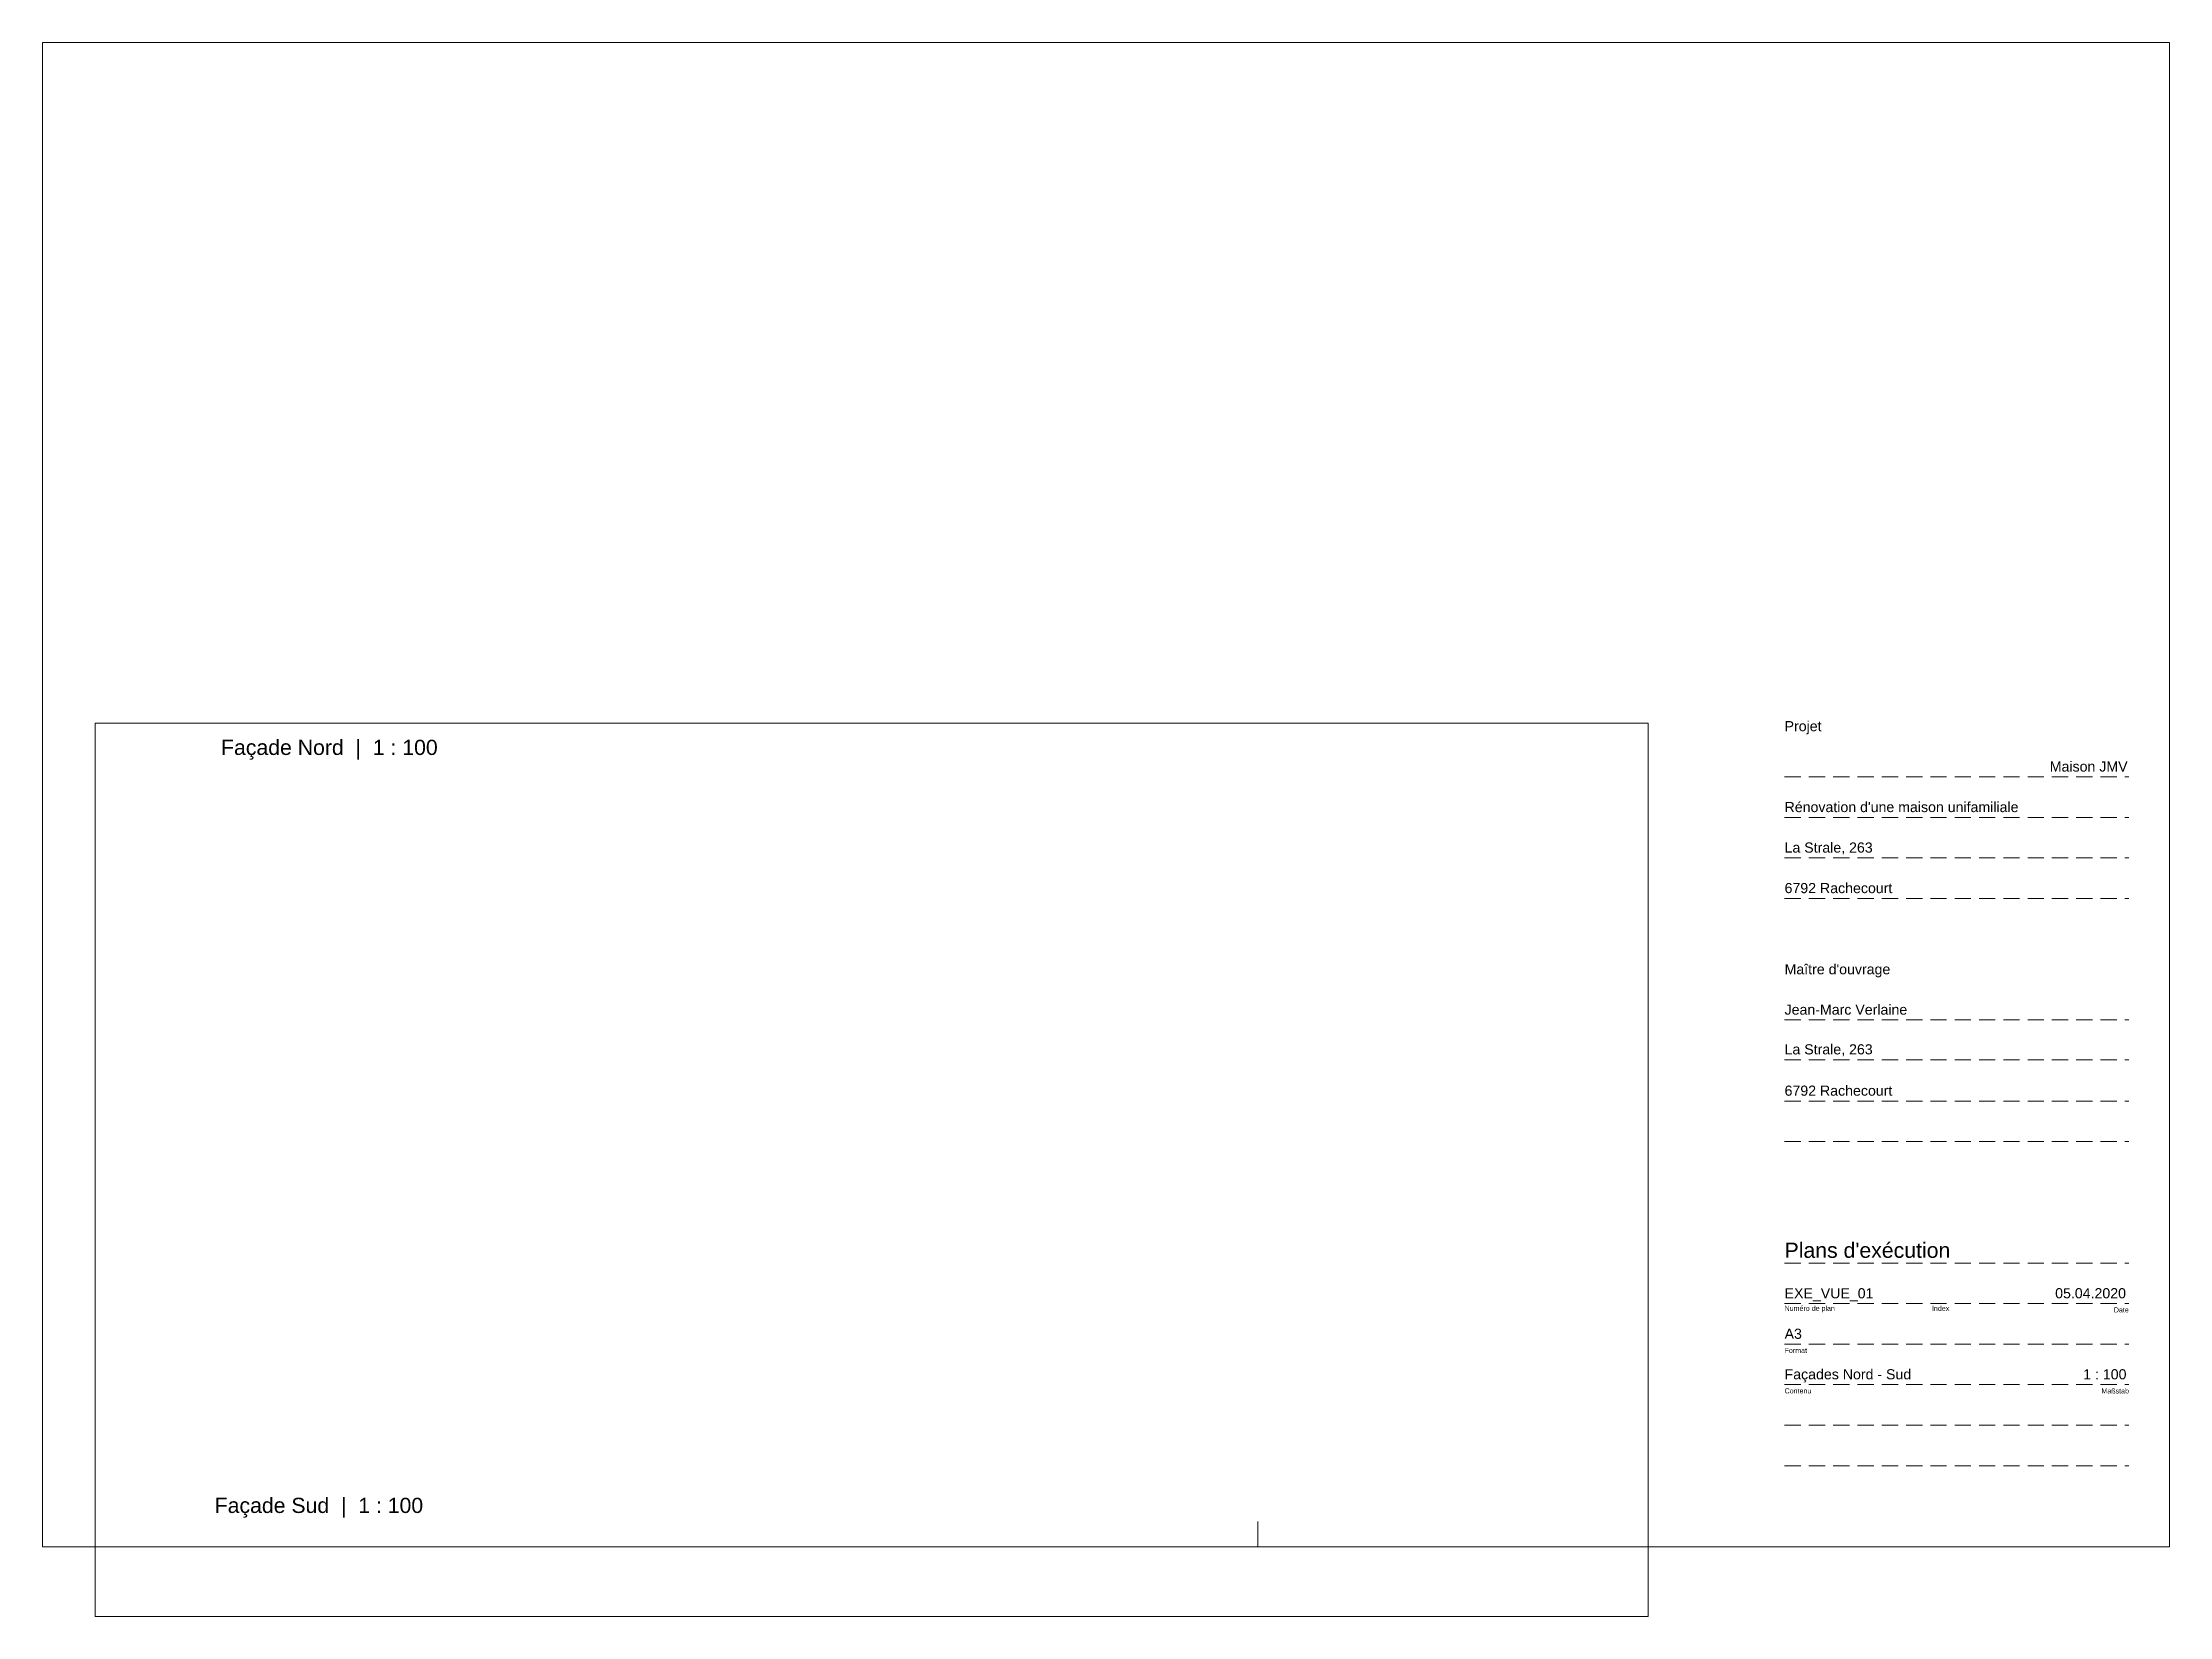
# Paper-space layout 'Layout1' of a CAD drawing. Header units: millimetres. Extents: x 0 to 1191, y -16 to 295.
# Drawn here: x 771.5 to 1191.5, y -15.8 to 295 of the extents above; entities outside this region: 1.
import ezdxf

# ---------------------------------------------------------------- set-up
doc = ezdxf.new("R2010")
doc.units = ezdxf.units.MM
doc.linetypes.add('Demolished', pattern=[4.8, 3.2, -1.6])
doc.layers.add('A-GLAZ', color=151, linetype='Continuous')
doc.layers.add('G-ANNO-TTLB', color=6, linetype='Continuous', lineweight=18)
doc.styles.add('Arial', font='arial.ttf', dxfattribs={"height": 1})
doc.styles.add('Arial_1', font='arial.ttf', dxfattribs={"height": 2})
doc.styles.add('Arial_2', font='arial.ttf', dxfattribs={"height": 3})

# ---------------------------------------------------------------- blocks, each defined once
blk = doc.blocks.new('Cartouche_Standard - ESCH_A3_LANDSCAPE-636588-Façades Nord - Sud')
at = {"layer": 'G-ANNO-TTLB'}
for p, q in [((771.5, 295), (771.5, -2)), ((1191.5, 295), (771.5, 295)), ((1191.5, -2), (1191.5, 295)), ((1011.5, -2), (1011.5, 3)), ((771.5, -2), (1191.5, -2))]:
    blk.add_line(p, q, dxfattribs=at)
at = {"layer": 'G-ANNO-TTLB', "linetype": 'Demolished', "lineweight": 9}
for p, q in [((1115.5, 150), (1183.5, 150)), ((1115.5, 142), (1183.5, 142)), ((1115.5, 134), (1183.5, 134)), ((1115.5, 126), (1183.5, 126)), ((1115.5, 102), (1183.5, 102)), ((1115.5, 94.16), (1183.5, 94.16)), ((1115.5, 86), (1183.5, 86)), ((1115.5, 78), (1183.5, 78)), ((1115.5, 54), (1183.5, 54)), ((1115.5, 46), (1183.5, 46)), ((1115.5, 38), (1183.5, 38)), ((1115.5, 30), (1183.5, 30)), ((1115.5, 22), (1183.5, 22)), ((1115.5, 14), (1183.5, 14))]:
    blk.add_line(p, q, dxfattribs=at)
at = {"layer": 'G-ANNO-TTLB', "lineweight": 9, "attachment_point": 1}
for s, insert, char_height, width, style in [('Projet', (1115.5, 161.02), 2, 9.0591, 'Arial_1'), ("Maître d'ouvrage", (1115.5, 113.02), 2, 25.8143, 'Arial_1'), ('Numéro de plan', (1115.5, 45.57), 1, 11.6245, 'Arial'), ('Index', (1144.61, 45.57), 1, 4.0084, 'Arial'), ('Date', (1180.52, 45.26), 1, 3.6076, 'Arial'), ('Format', (1115.5, 37.26), 1, 5.2911, 'Arial'), ('Contenu', (1115.5, 29.27), 1, 6.2532, 'Arial'), ('Maßstab', (1178.07, 29.26), 1, 6.5738, 'Arial')]:
    blk.add_mtext(s, dxfattribs=dict(at, insert=insert, char_height=char_height, width=width, style=style))

psp = doc.layouts.get("Layout1")

# ---------------------------------------------------------------- block references
at = {"layer": 'G-ANNO-TTLB', "lineweight": 9}
psp.add_blockref('Cartouche_Standard - ESCH_A3_LANDSCAPE-636588-Façades Nord - Sud', (0, 0), dxfattribs=at)

# ---------------------------------------------------------------- texts
at = {"layer": 'G-ANNO-TTLB', "lineweight": 9, "insert": (1115.5, 58.04), "char_height": 3, "width": 40.2447, "attachment_point": 1, "style": 'Arial_2'}
psp.add_mtext("Plans d'exécution", dxfattribs=at)

# ---------------------------------------------------------------- viewports
at = {"layer": '0'}
psp.add_viewport(center=(6, 4.5), size=(12, 9), view_center_point=(6, 4.5), view_height=12, dxfattribs=at)
at = {"layer": 'A-GLAZ'}
psp.add_viewport(center=(935.2, 72.43), size=(306.68, 176.406), view_center_point=(20735.03, 3371.7), view_height=17640.6034, status=3, dxfattribs=at)

# ---------------------------------------------------------------- next in the draw order: texts
at = {"layer": 'G-ANNO-TTLB', "lineweight": 9, "attachment_point": 1, "bg_fill": 3, "box_fill_scale": 1.25, "bg_fill_color": 256, "bg_fill_true_color": 13158600, "bg_fill_transparency": 0}
for s, insert, char_height, width, style in [('Façade Nord  |  1 : 100', (806.75, 157.33), 3, 52.8312, 'Arial_2'), ('Maison JMV', (1167.86, 153.05), 2, 19, 'Arial_1'), ("Rénovation d'une maison unifamiliale", (1115.5, 145.05), 2, 57.6413, 'Arial_1'), ('La Strale, 263', (1115.5, 137.05), 2, 21.5654, 'Arial_1'), ('6792 Rachecourt', (1115.5, 129.05), 2, 26.3755, 'Arial_1'), ('Jean-Marc Verlaine', (1115.5, 105.05), 2, 29.9831, 'Arial_1'), ('La Strale, 263', (1115.5, 97.21), 2, 21.5654, 'Arial_1'), ('6792 Rachecourt', (1115.5, 89.05), 2, 26.3755, 'Arial_1'), ('EXE_VUE_01', (1115.5, 49.05), 2, 21.8059, 'Arial_1'), ('05.04.2020', (1168.93, 49.05), 2, 17.3164, 'Arial_1'), ('A3', (1115.5, 41.05), 2, 4.2489, 'Arial_1'), ('Façades Nord - Sud', (1115.5, 33.05), 2, 30.9451, 'Arial_1'), (' 1 : 100', (1173.69, 33.05), 2, 11.5443, 'Arial_1'), ('Façade Sud  |  1 : 100', (805.5, 7.66), 3, 50.9072, 'Arial_2')]:
    psp.add_mtext(s, dxfattribs=dict(at, insert=insert, char_height=char_height, width=width, style=style))

doc.saveas('drawing.dxf')
